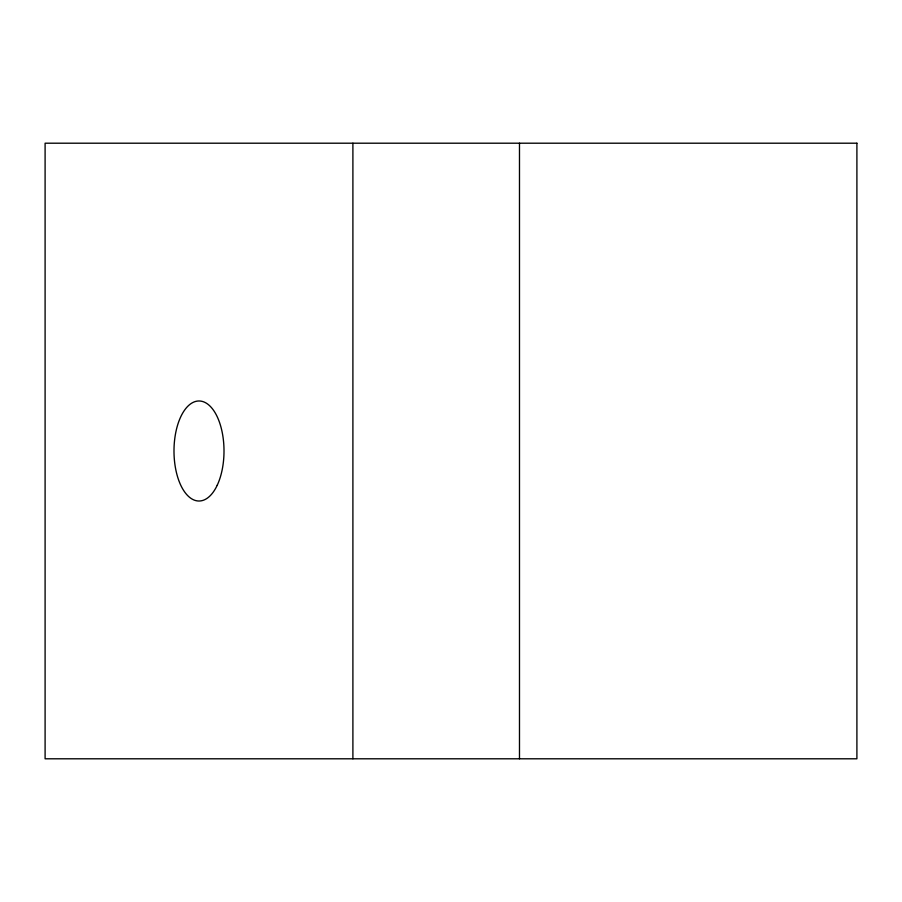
<?xml version="1.0" encoding="UTF-8"?>
<svg xmlns="http://www.w3.org/2000/svg" width="902" height="902" viewBox="0 0 902 902"><rect width="100%" height="100%" fill="white"/><g stroke="black" fill="none" stroke-linecap="round" stroke-linejoin="round"><path stroke-width="1.35" d="M519.484 143.204L519.484 758.796M352.896 143.204L352.896 758.796M856.9 143.204L45.1 143.204L45.1 758.796L856.9 758.796L856.9 143.204M217.224 485.242A50.016 25.008 -90 0 0 204.709 402.303A50.016 25.008 -90 0 0 175.056 465.443A50.016 25.008 -90 0 0 217.224 485.242"/></g></svg>
